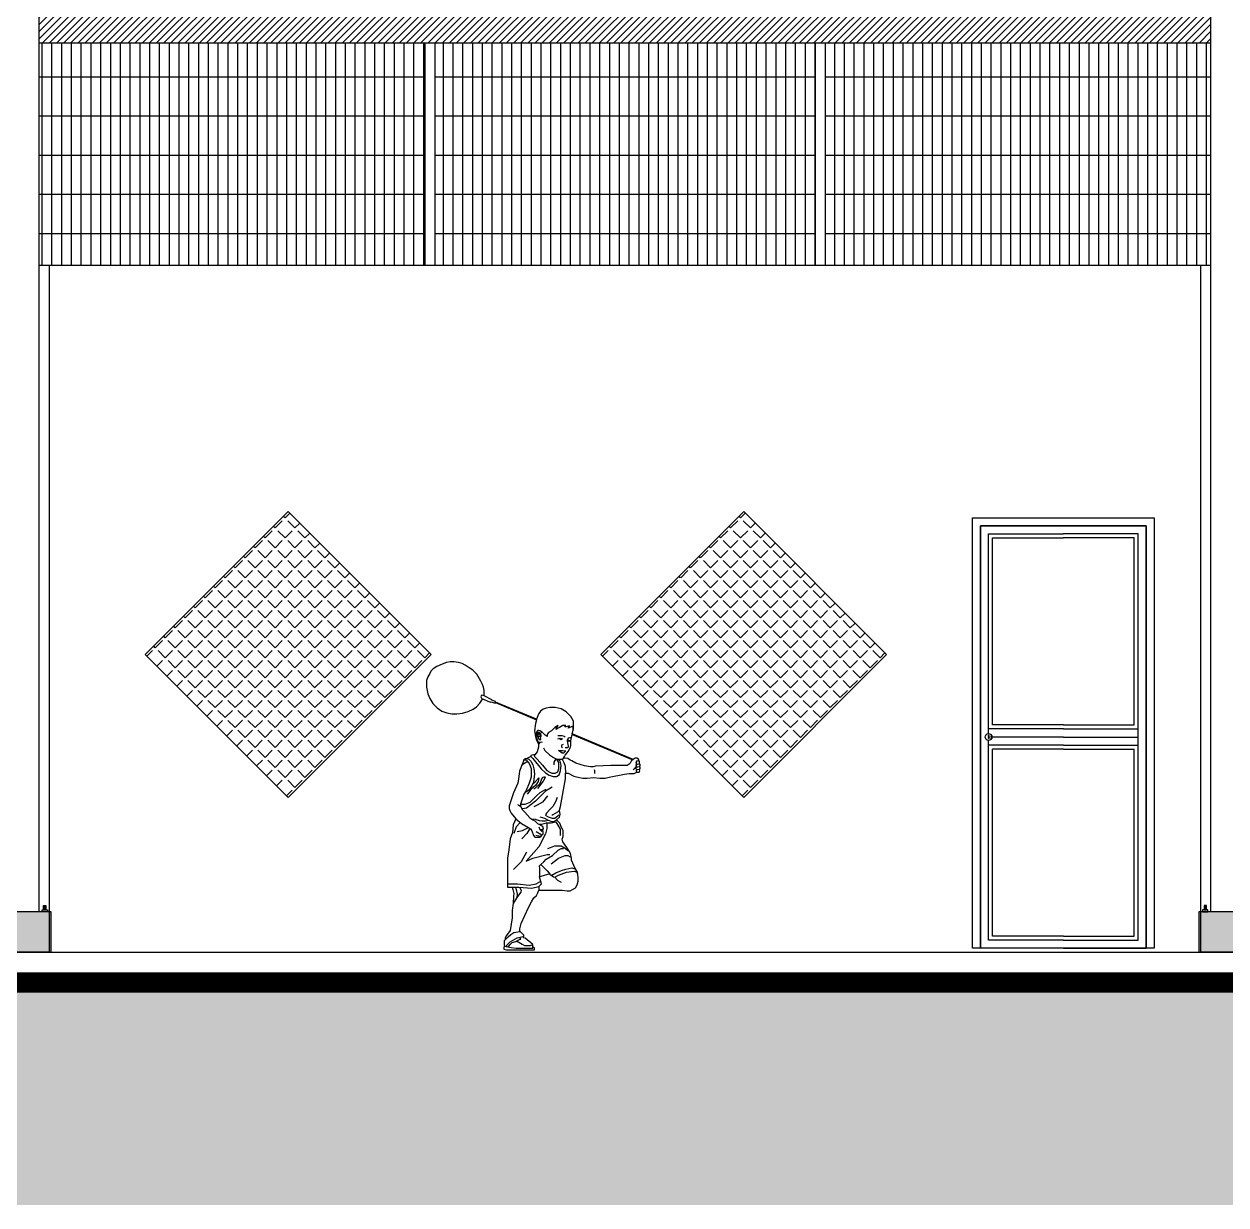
# Model space of a CAD drawing. Header units: metres. Extents: x 2458 to 3695, y 243 to 513.
# Drawn here: x 3203.86 to 3209.81, y 277.17 to 283.01 of the extents above; entities that cross this region are included whole.
import ezdxf

# ---------------------------------------------------------------- set-up
doc = ezdxf.new("R2010")
doc.units = ezdxf.units.M
doc.header["$LTSCALE"] = 5
doc.header["$MEASUREMENT"] = 0
for name, color, linetype in [('HACHURA', 251, 'Continuous'), ('PENA 0.15', 7, 'Continuous'), ('PENA 01', 1, 'Continuous'), ('PENA 02', 2, 'Continuous'), ('PENA 03', 3, 'Continuous'), ('PENA 06', 6, 'Continuous')]:
    doc.layers.add(name, color=color, linetype=linetype)
doc.layers.add('PENA 04', color=4, linetype='Continuous', lineweight=25)
doc.layers.add('PENA 05', color=5, linetype='Continuous', lineweight=25)

# ---------------------------------------------------------------- blocks, each defined once
blk = doc.blocks.new('A$C6EEB1606')
at = {"ltscale": 1.5, "true_color": 0xffffff}
h = blk.add_hatch(color=7, dxfattribs=at)
h.dxf.hatch_style = 1
h.paths.add_polyline_path([(0.01, 0.2), (-0.26, 0.2), (-0.26, 0), (0.01, 0)])
at = {"layer": 'HACHURA', "ltscale": 1.5}
h = blk.add_hatch(dxfattribs=at)
h.set_pattern_fill('_USER', color=256, scale=0.005, pattern_type=0)
h.set_pattern_definition([(0, (-0.233736, 0.2099304), (0, 0.005), [])])
h.paths.add_polyline_path([(-0.2337, 0.2099), (-0.222, 0.2099), (-0.222, 0.2313), (-0.2337, 0.2313)])
h = blk.add_hatch(dxfattribs=at)
h.set_pattern_fill('_USER', color=256, scale=0.005, pattern_type=0)
h.set_pattern_definition([(0, (-0.250803, 0.2099304), (0, 0.005), [])])
h.paths.add_polyline_path([(-0.0164, 0.2313), (-0.0281, 0.2313), (-0.0281, 0.2099), (-0.0164, 0.2099)])
for points in [[(-0.2409, 0.2), (-0.2149, 0.2), (-0.2149, 0.2099), (-0.2409, 0.2099)], [(-0.2337, 0.2099), (-0.222, 0.2099), (-0.222, 0.2313), (-0.2337, 0.2313)], [(-0.0092, 0.2), (-0.0352, 0.2), (-0.0352, 0.2099), (-0.0092, 0.2099)], [(-0.0164, 0.2099), (-0.0281, 0.2099), (-0.0281, 0.2313), (-0.0164, 0.2313)]]:
    blk.add_lwpolyline(points, close=True, dxfattribs=at)
at = {"layer": 'PENA 05', "ltscale": 1.5}
for p, q in [((-0.2, 5.4226), (-0.2, 6.0355)), ((-0.2, 6.0355), (-0.05, 6.0355)), ((-0.05, 5.4226), (-0.05, 6.0355)), ((-0.2, 5.4226), (-0.1404, 5.4226)), ((-0.1096, 5.4226), (-0.05, 5.4226)), ((-0.2, 0.2), (-0.2, 5.1777)), ((-0.05, 0.2), (-0.05, 5.1777))]:
    blk.add_line(p, q, dxfattribs=at)
blk.add_lwpolyline([(-0.1175, 6.0226), (-0.1325, 6.0226), (-0.1325, 5.9257), (-0.1175, 5.9257)], close=True, dxfattribs=at)
for points in [[(-0.1175, 5.9848), (-0.1096, 5.9848), (-0.1096, 5.3857), (-0.1404, 5.3857), (-0.1404, 5.9848), (-0.1325, 5.9848)], [(0.01, 0), (0.01, 0.2), (-0.26, 0.2), (-0.26, 0)]]:
    blk.add_lwpolyline(points, dxfattribs=at)
blk = doc.blocks.new('criança18')
at = {"linetype": 'Continuous'}
for p, q in [((187.61, -438.69), (187.21, -439.49)), ((187.21, -439.49), (187.51, -440.19)), ((187.51, -440.19), (188.13, -440.6)), ((188.91, -439.1), (187.61, -438.69)), ((214.73, -450.52), (214.73, -450.85)), ((214.93, -456.7), (214.53, -458.1)), ((214.53, -458.1), (214.53, -459)), ((215.43, -456.2), (214.93, -456.7)), ((215.53, -457.1), (215.13, -457.79)), ((215.13, -457.79), (215.13, -458.8)), ((216.03, -456.2), (215.43, -456.2)), ((216.03, -457.45), (215.44, -458.47)), ((216.33, -457.1), (215.53, -457.1)), ((215.93, -457.1), (216.13, -457.8)), ((216.63, -456.4), (216.03, -456.2)), ((216.13, -457.8), (216.53, -458.2)), ((217.03, -457.8), (216.33, -457.1)), ((217.53, -457.3), (216.63, -456.4)), ((217.27, -456.66), (216.63, -456.4)), ((217.03, -458.3), (217.03, -457.8)), ((218.33, -457.72), (217.27, -456.66)), ((219.13, -458.52), (218.33, -457.72)), ((220.73, -457.17), (220.14, -458.2)), ((222.23, -456.3), (220.73, -457.17)), ((223.84, -454.7), (222.23, -456.3)), ((225.57, -453.7), (223.84, -454.7)), ((224.43, -455.66), (225.57, -453.7)), ((226.23, -454.62), (224.43, -455.66)), ((227.83, -453.7), (226.23, -454.62)), ((229.3, -453.7), (227.83, -453.7)), ((228.83, -454.5), (229.3, -453.7)), ((231.13, -453.9), (228.83, -454.5)), ((230.43, -455.1), (231.13, -453.9)), ((231.83, -454.6), (230.43, -455.1)), ((232.22, -454), (231.83, -454.6)), ((232.92, -454.7), (232.22, -454)), ((232.43, -457.89), (232.43, -458.21)), ((232.92, -455.95), (232.92, -454.7)), ((214.53, -459), (215.13, -460.8)), ((215.13, -458.8), (216.17, -460.6)), ((215.13, -460.8), (215.4, -461.6)), ((215.44, -458.47), (215.39, -459.25)), ((215.4, -461.6), (215.93, -461.9)), ((215.93, -459.26), (215.65, -459.7)), ((216.16, -462.74), (215.83, -462.9)), ((216.73, -458.8), (215.93, -459.26)), ((215.93, -461.9), (216.83, -461.9)), ((216.38, -461.9), (216.16, -462.74)), ((216.17, -460.6), (216.93, -460.6)), ((216.53, -458.2), (217.03, -458.3)), ((217.03, -459.3), (216.73, -458.8)), ((216.83, -459.9), (217.03, -459.3)), ((217.03, -460.3), (216.83, -459.9)), ((216.83, -461.9), (217.43, -461.8)), ((216.93, -460.6), (217.03, -460.3)), ((217.03, -458.3), (216.96, -459.17)), ((217.43, -461.8), (217.43, -462.2)), ((220.14, -459.1), (219.13, -458.52)), ((220.14, -458.2), (220.14, -459.1)), ((225.33, -460.35), (226.53, -460.05)), ((225.43, -458.6), (226.63, -458.6)), ((227.03, -460.85), (225.92, -460.2)), ((226.53, -460.05), (227.73, -460.35)), ((226.63, -458.6), (227.33, -458.6)), ((227.43, -460.27), (227.03, -460.85)), ((227.93, -463.1), (227.23, -463.5)), ((227.23, -463.5), (227.23, -464.2)), ((227.33, -458.6), (228.53, -459)), ((228.53, -459), (228.93, -459.4)), ((230.63, -459.8), (230, -460.9)), ((230, -460.9), (230, -461.4)), ((230, -461.4), (230.73, -460.98)), ((230, -461.4), (230.53, -464)), ((230.53, -464), (230.33, -464.7)), ((230.93, -461.6), (230.37, -461.19)), ((230.63, -459.8), (231.33, -459.6)), ((230.73, -460.98), (231.81, -461.11)), ((231.54, -461.07), (230.93, -461.6)), ((231.33, -459.6), (232.14, -459.6)), ((211.94, -469), (212.94, -470)), ((212.94, -470), (217.13, -475.1)), ((214.03, -468.3), (213.67, -468.8)), ((213.67, -468.8), (215.17, -470.3)), ((218.23, -464.8), (218.98, -466.1)), ((218.98, -466.1), (221.18, -468.3)), ((221.18, -468.3), (223.23, -469.48)), ((223.23, -469.48), (224.82, -470.4)), ((225.73, -466), (227.73, -466)), ((227.53, -467.4), (225.73, -466)), ((227.23, -464.2), (227.73, -464.6)), ((227.43, -470.4), (228.13, -469.8)), ((228.23, -467.4), (227.53, -467.4)), ((227.73, -466), (228.73, -466.3)), ((229.33, -466.3), (228.23, -467.4)), ((228.73, -466.3), (229.33, -466.3)), ((229.93, -464.8), (229.03, -464.8)), ((230.33, -464.7), (229.93, -464.8)), ((207.37, -473.7), (208.57, -472.5)), ((208.51, -470.7), (209.73, -470.7)), ((208.57, -472.5), (209.43, -472)), ((209.43, -472), (209.93, -471.7)), ((209.73, -470.7), (210.73, -471.7)), ((209.93, -471.7), (210.73, -471.7)), ((210.03, -470.1), (211.03, -470.4)), ((210.73, -471.7), (211.37, -472.8)), ((211.03, -470.4), (212.03, -471.4)), ((211.37, -472.8), (212.13, -475)), ((212.03, -471.4), (213.07, -473.2)), ((212.13, -475), (212.13, -479.2)), ((213.07, -473.2), (213.53, -475.1)), ((213.53, -475.1), (213.83, -477.7)), ((215.17, -470.3), (217.73, -473.3)), ((217.13, -475.1), (219.23, -477.2)), ((217.73, -473.3), (219.96, -475.9)), ((219.96, -475.9), (221.43, -476.75)), ((224.42, -470.17), (223.43, -471.9)), ((223.43, -471.9), (223.43, -473.2)), ((224.82, -470.4), (227.43, -470.4)), ((225.43, -471.13), (224.82, -470.4)), ((225.33, -476.55), (225.93, -475)), ((225.93, -472), (225.43, -471.13)), ((226.53, -471.4), (225.53, -470.4)), ((225.93, -475), (225.93, -472)), ((227.03, -473.3), (226.53, -471.4)), ((226.73, -476.2), (227.03, -473.3)), ((227.43, -470.4), (228.36, -472)), ((228.36, -472), (228.93, -473.9)), ((228.93, -473.9), (229.13, -477.22)), ((243.43, -475.4), (243.53, -475.9)), ((243.53, -475.9), (243.53, -477.4)), ((262.43, -470.7), (262.73, -470.5)), ((263.08, -475.1), (262.58, -475.6)), ((263.93, -474.1), (263.08, -475.1)), ((264.13, -473.5), (263.93, -474.1)), ((264.28, -471.65), (264.13, -472.25)), ((264.13, -472.25), (264.13, -473.5)), ((264.13, -473.1), (264.35, -472.88)), ((264.28, -474), (264.13, -473.5)), ((264.13, -474.5), (264.37, -474.09)), ((264.13, -475.15), (264.13, -474.5)), ((264.34, -475.5), (264.13, -475.15)), ((264.23, -472.55), (264.21, -471.95)), ((264.38, -472.97), (264.23, -472.55)), ((264.28, -471.65), (264.54, -471.2)), ((264.58, -474.3), (264.28, -474)), ((264.63, -475.67), (264.34, -475.5)), ((264.37, -475.75), (264.56, -475.63)), ((264.37, -476.2), (264.37, -475.75)), ((264.88, -472.97), (264.38, -472.97)), ((264.54, -471.2), (264.89, -471)), ((264.98, -474.3), (264.58, -474.3)), ((265.83, -475.5), (264.63, -475.67)), ((265.48, -472.8), (264.88, -472.97)), ((264.89, -471), (265.23, -471.2)), ((265.83, -474.1), (264.98, -474.3)), ((265.23, -471.2), (265.66, -471.2)), ((265.84, -472.7), (265.48, -472.8)), ((212.13, -479.2), (211.23, -482.2)), ((213.33, -481.7), (212.53, -483.6)), ((212.93, -482.65), (214.08, -481.5)), ((213.83, -477.7), (213.33, -481.7)), ((214.08, -481.5), (216.03, -479.55)), ((215.63, -481.4), (214.54, -483.3)), ((218.05, -481.2), (215.23, -484.8)), ((216.03, -479.55), (215.63, -481.4)), ((216.4, -482.6), (217.83, -479.5)), ((217.83, -479.5), (218.93, -478.86)), ((219.03, -479.5), (218.05, -481.2)), ((218.93, -478.86), (219.03, -479.5)), ((219.23, -477.2), (221.13, -478.3)), ((221.13, -478.3), (223.03, -478.9)), ((221.43, -476.75), (222.38, -477.3)), ((222.38, -477.3), (224.03, -477.3)), ((223.03, -478.9), (224.73, -478.9)), ((224.03, -477.3), (225.33, -476.55)), ((224.73, -478.9), (226.03, -478.15)), ((226.03, -478.15), (226.73, -476.2)), ((264.37, -476.54), (264.37, -476.2)), ((264.63, -476.8), (264.37, -476.54)), ((208.54, -487.7), (207.33, -491.2)), ((209.63, -485.8), (208.54, -487.7)), ((210.83, -485.9), (209.13, -486.88)), ((211.23, -482.2), (209.63, -485.8)), ((211.93, -485.3), (210.13, -487.6)), ((212.53, -483.6), (210.83, -485.9)), ((214.54, -483.3), (211.93, -485.3)), ((213.43, -485.1), (214.53, -484.46)), ((214.53, -484.46), (216.4, -482.6)), ((214.83, -488.5), (216.68, -486.9)), ((216.68, -486.9), (218.94, -485.6)), ((219.23, -486.23), (217.22, -488.25)), ((218.94, -485.6), (219.58, -485.23)), ((222.58, -484.3), (219.23, -486.23)), ((205.38, -492.8), (206.03, -493.17)), ((206.03, -493.17), (206.83, -493.7)), ((207.33, -491.2), (206.83, -492.7)), ((206.83, -492.7), (206.83, -493.7)), ((206.83, -492.7), (209.13, -492.7)), ((206.83, -493.7), (207.82, -495.4)), ((209.13, -492.7), (211.73, -491.6)), ((212.23, -492.8), (209.78, -494.55)), ((211.73, -491.6), (214.83, -488.5)), ((214.27, -491.2), (212.23, -492.8)), ((215.19, -493.2), (213.43, -493.95)), ((215.57, -489.9), (214.27, -491.2)), ((217.78, -491.7), (215.19, -493.2)), ((217.22, -488.25), (215.57, -489.9)), ((220.33, -488.5), (217.78, -491.7)), ((222.88, -493.75), (221.38, -495.25)), ((224.18, -491.5), (222.88, -493.75)), ((225.08, -489.4), (224.18, -491.5)), ((207.82, -495.4), (209.03, -496.62)), ((209.78, -494.55), (207.83, -494.95)), ((209.03, -496.62), (211.43, -499.4)), ((211.43, -499.4), (213.03, -500.32)), ((216.48, -498.95), (218.73, -499.5)), ((218.73, -499.5), (220.53, -500.5)), ((219.73, -497.1), (219.27, -497.9)), ((219.27, -497.9), (219.43, -498.25)), ((219.43, -498.25), (220.63, -498.94)), ((221.38, -495.25), (219.73, -497.1)), ((220.63, -498.94), (222.63, -499.6)), ((222.93, -497.91), (222.38, -498.22)), ((222.63, -499.6), (223.88, -499.6)), ((225.28, -496.55), (222.93, -497.91)), ((223.88, -499.6), (225.43, -498.45)), ((226.23, -495.6), (225.28, -496.55)), ((225.43, -498.45), (225.93, -497.95)), ((204.72, -503.9), (203.63, -507.1)), ((204.63, -499.9), (207.33, -502.2)), ((206.66, -501.62), (204.72, -503.9)), ((205.23, -506.2), (207.83, -505.6)), ((207.33, -502.2), (210.53, -504.05)), ((207.83, -505.6), (210.86, -504.23)), ((211.51, -504.61), (210.01, -507.2)), ((210.53, -504.05), (211.83, -504.8)), ((211.83, -504.8), (212.47, -505.9)), ((212.23, -499.86), (214.18, -500.05)), ((213.03, -500.32), (214.03, -500.9)), ((214.03, -500.9), (215.33, -502.2)), ((214.18, -500.05), (216.13, -500.65)), ((215.33, -502.2), (217.73, -503.59)), ((215.93, -502.55), (217.43, -502.55)), ((215.93, -503.85), (216.46, -505.2)), ((216.13, -500.65), (217.53, -500.95)), ((216.46, -505.2), (217.46, -506.2)), ((217.08, -505.27), (216.53, -505.27)), ((217.56, -505.27), (217.08, -505.27)), ((217.43, -502.55), (219.73, -501.9)), ((217.53, -500.95), (219.18, -500.95)), ((218.13, -506.2), (217.56, -505.27)), ((217.73, -503.59), (218.08, -504.65)), ((218.08, -504.65), (217.76, -505.6)), ((219.18, -500.95), (220.53, -500.5)), ((219.86, -504.6), (219.23, -507.3)), ((219.73, -501.9), (222.03, -501.9)), ((219.86, -501.9), (219.86, -504.6)), ((220.53, -500.5), (222.33, -501.15)), ((222.03, -501.9), (224.43, -501.3)), ((222.33, -501.15), (223.43, -501.15)), ((223.43, -501.15), (224.53, -500.51)), ((224.43, -501.3), (225.42, -503)), ((224.53, -500.51), (225.08, -500.05)), ((225.42, -503), (226.57, -505)), ((226.57, -505), (226.57, -507.1)), ((210.01, -507.2), (207.51, -509.7)), ((212.47, -505.9), (213.33, -508.2)), ((213.33, -508.2), (214.03, -508.9)), ((214.03, -508.9), (216.43, -508.9)), ((214.43, -508), (216.63, -508.4)), ((214.63, -506.2), (217.46, -507.83)), ((219.23, -507.3), (216.03, -513.8)), ((216.43, -508.9), (217.03, -508.8)), ((216.63, -508.4), (217.43, -507.94)), ((217.03, -508.8), (217.33, -508.3)), ((217.33, -508.3), (217.46, -507.83)), ((217.46, -507.83), (218.13, -507.44)), ((218.13, -506.7), (218.13, -506.2)), ((218.13, -507.44), (218.13, -506.7)), ((226.57, -507.1), (226.57, -508.2)), ((209.93, -516.3), (207.16, -521.1)), ((216.03, -513.8), (209.63, -520.9)), ((213.03, -519.3), (220.03, -517.5)), ((220.03, -517.5), (221.33, -517.5)), ((220.43, -514.5), (223.83, -513.2)), ((222.75, -518.1), (225.45, -515.4)), ((223.83, -513.2), (227.03, -513.2)), ((225.45, -515.4), (227.01, -514.5)), ((227.01, -514.5), (228.13, -514.5)), ((227.03, -513.2), (229.03, -514.35)), ((229.03, -514.35), (230.28, -515.6)), ((207.16, -521.1), (203.36, -524.9)), ((209.63, -520.9), (213.03, -519.3)), ((217.03, -522.5), (218.43, -521.1)), ((218.43, -521.1), (219.63, -519.9)), ((219.63, -519.9), (222.75, -518.1)), ((222.03, -522.1), (225.63, -519.3)), ((225.63, -519.3), (229.03, -518)), ((229.03, -518), (230.33, -518)), ((230.33, -518), (231.53, -518.69)), ((217.23, -532), (216.23, -528.6)), ((221.43, -527.2), (223.15, -528.6)), ((222.34, -527.79), (224.36, -526.62)), ((223.15, -528.6), (223.83, -528.8)), ((223.83, -528.8), (225.74, -527.7)), ((223.83, -528.8), (225.23, -530.2)), ((224.36, -526.62), (227.23, -525.4)), ((225.74, -527.7), (229.73, -526.2)), ((227.23, -525.4), (229.33, -524.8)), ((229.33, -524.8), (232.33, -524.2)), ((229.73, -526.2), (233.43, -525.7)), ((232.33, -524.2), (234.31, -524.87)), ((233.43, -525.7), (234.98, -526.24)), ((234.98, -526.24), (235.15, -526.94)), ((200.53, -532.02), (203.03, -532.02)), ((202.76, -533.7), (206.13, -533.7)), ((203.03, -532.02), (205.43, -532.02)), ((204.45, -533.7), (204.73, -534.9)), ((204.73, -534.9), (205.28, -537.2)), ((205.43, -532.02), (211.13, -532.7)), ((206.13, -533.7), (212.53, -534.2)), ((206.43, -533.72), (207.29, -535.2)), ((207.29, -535.2), (207.03, -536.1)), ((211.13, -532.7), (214.63, -532.1)), ((212.53, -534.2), (215.93, -533.3)), ((214.63, -532.1), (216.88, -530.8)), ((215.93, -533.3), (217.23, -532)), ((215.93, -533.3), (216.03, -535.2)), ((225.23, -530.2), (227.03, -531.24)), ((204.23, -540.2), (203.28, -541.86)), ((205.33, -538.3), (204.23, -540.2)), ((205.28, -537.2), (205.06, -538.78)), ((207.03, -536.1), (205.33, -538.3)), ((199.33, -559.8), (200.83, -558.3)), ((200.83, -558.3), (202.03, -557.1)), ((205.03, -558.9), (201.57, -560.9)), ((202.03, -557.1), (203.59, -556.2)), ((203.59, -556.2), (206.53, -555.7)), ((208.23, -558.3), (205.03, -558.9)), ((207.13, -559.4), (206.63, -558.6)), ((199.97, -563.1), (199.13, -563.1)), ((199.76, -563.1), (202.23, -563.5)), ((201.57, -560.9), (199.97, -562.5)), ((199.97, -562.5), (199.97, -563.1)), ((201, -563.3), (201.63, -562.2)), ((201.63, -562.2), (202.83, -561)), ((202.23, -563.5), (204.73, -563.9)), ((202.83, -561), (204.53, -560.5)), ((204.53, -560.5), (205.43, -560.1)), ((204.73, -563.9), (209.43, -563.9)), ((204.98, -560.3), (206.83, -561.37)), ((205.43, -560.1), (206.33, -559.6)), ((206.33, -559.6), (207.13, -559.4)), ((206.83, -561.37), (207.76, -561.9)), ((207.76, -561.9), (208.93, -562.58)), ((208.93, -562.58), (210.43, -562.58)), ((209.43, -563.9), (212.93, -563.9)), ((210.43, -562.58), (211.83, -562.58)), ((211.83, -562.58), (212.93, -562)), ((212.93, -563.9), (212.93, -563.3))]:
    blk.add_line(p, q, dxfattribs=at)
at = {"linetype": 'Continuous', "flags": 128}
for points in [[(216.03, -447.7), (215.43, -449), (214.73, -450.52), (194.53, -442.11), (194.58, -441.85), (192.7, -441.17), (192.76, -441), (188.91, -439.1), (188.91, -436.35), (188.53, -434.7), (188.13, -433.4), (187.33, -431.7), (185.23, -428.3), (183.23, -426.3), (181.53, -425.1), (179.53, -423.9), (177.93, -423.1), (176.03, -422.6), (174.03, -422.24), (172.05, -422.2), (170.28, -422.6), (168.03, -423.3), (165.53, -424.5), (163.73, -425.7), (162.51, -426.9), (161.96, -427.9), (161.03, -429.6), (160.43, -431.5), (160.43, -433.1), (160.43, -434.7), (161.03, -438), (161.93, -440.35), (163.43, -442.8), (165.59, -444.9), (168.01, -446.6), (170.43, -447.4), (172.94, -448), (175.44, -447.9), (178.23, -447.6), (181.03, -446.85), (183.48, -445.6), (185.03, -444.46), (186.78, -442.7), (188.13, -440.6), (188.53, -440.6), (190.68, -441.6), (191.63, -442), (192.08, -442.23), (192.33, -442), (194.28, -442.62), (194.43, -442.4), (214.73, -450.85), (214.23, -452.7), (213.83, -456.4), (214.23, -459.1), (214.74, -461), (215.83, -462.9), (215.83, -464.5), (215.13, -466.8), (214.03, -468.3), (213.33, -468.3), (212.04, -468.6), (211.94, -469), (210.03, -470.1), (209.33, -470.22), (208.51, -470.7), (207.98, -472.1), (207.37, -473.7), (206.99, -474.7), (206.38, -476.3), (206.19, -477.6), (205.83, -480.1), (205.53, -482.2), (203.45, -487.1), (201.23, -493.4), (201.23, -494.7), (201.58, -495.8), (202.33, -497.1), (204.63, -499.9), (203.23, -502.9), (202.93, -506.6), (201.73, -509.7), (201.03, -515.3), (200.53, -519.3), (200.53, -527), (200.53, -533.7), (202.76, -533.7), (203.03, -534.8), (203.55, -536.9), (203.43, -538.2), (203.32, -541.6), (202.75, -545.3), (202.75, -548.9), (201.83, -555.1), (199.97, -557.6), (199.33, -558.7), (199.33, -559.8), (198.73, -560.2), (198.73, -562.4), (199.13, -563.1), (198.63, -563.4), (198.63, -564.4), (199.93, -564.7), (213.83, -564.7), (213.83, -563.82), (212.93, -563.3), (212.93, -562), (209.13, -558.9), (208.53, -558.8), (208.13, -558.4), (208.53, -558), (208.53, -557.4), (206.93, -555.8), (206.53, -555.7), (206.53, -554.3), (207.23, -551.7), (210.79, -543.8), (212.41, -541), (213.53, -539.05), (214.78, -537.8), (215.53, -536.5), (216.03, -535.2), (218.83, -535.2), (224.63, -535.2), (227.53, -535.2), (230.03, -535.5), (231.47, -535.5), (232.68, -534.8), (234.07, -534), (234.93, -532.5), (235.43, -530.8), (235.43, -528.8), (235.13, -526.8), (235.13, -526.3), (234.03, -524.4), (232.13, -520.4), (232.13, -519.4), (231.62, -517.1), (230.93, -515.9), (229.83, -514), (227.83, -511.3), (227.53, -510), (227.94, -508.6), (227.94, -507), (227.94, -505.6), (227.13, -504.2), (226.33, -502), (224.73, -500.4), (226.13, -499), (226.53, -497.7), (226.23, -495.6), (226.63, -493.8), (229.13, -480.1), (229.13, -477.22), (230.53, -477.22), (233.23, -478.78), (234.63, -479.1), (237.73, -479.8), (239.83, -479.8), (243.03, -479.4), (246.13, -479.7), (246.73, -479.7), (248.83, -479.7), (250.73, -479.3), (258.43, -477.8), (260.73, -477.4), (262.23, -477.4), (263.13, -477.4), (263.83, -477.2), (264.53, -476.8), (265.63, -476.8), (265.93, -476.2), (265.83, -475.5), (266.13, -475), (266.13, -474.5), (265.83, -474.1), (266.13, -473.7), (266.13, -473), (265.84, -472.7), (265.84, -472.2), (265.84, -471.5), (265.43, -470.8), (265.23, -470.3), (264.53, -469.92), (263.73, -469.92), (262.73, -470.5), (232.43, -457.89), (233.08, -455.3), (233.08, -453.5), (233.08, -451.5), (231.75, -449.2), (229.43, -446.89), (227.03, -445.5), (224.03, -444.8), (221.33, -444.8), (219.53, -445.2), (218.03, -445.7), (216.83, -446.6), (216.03, -447.7)], [(261.83, -471.05), (261.43, -471.74), (261.16, -472.4), (260.66, -472.9), (259.62, -473.5), (257.73, -473.5), (251.53, -473.5), (244.03, -473.9), (242.83, -474.2), (241.53, -474.2), (238.53, -473.6), (234.23, -472.4), (232.23, -471.24), (231.46, -470.8), (230.25, -470.1), (228.93, -469.8), (228.13, -469.8), (228.6, -469), (228.94, -468.4), (230.04, -467.3), (230.5, -466.5), (231.66, -464.5), (231.77, -463.6), (231.77, -462.1), (231.77, -461.3), (231.94, -460.53), (232.43, -458.21), (262.43, -470.7), (261.83, -471.05)], [(218.93, -524.4), (220.06, -525.64), (221.01, -526.69), (221.43, -527.2), (220.33, -527.5), (218.13, -528.1), (216.23, -528.6), (216.43, -527.9), (216.43, -524.5), (216.33, -523.1), (217.03, -522.5), (218.93, -524.4)]]:
    blk.add_lwpolyline(points, close=True, dxfattribs=at)

msp = doc.modelspace()

# ---------------------------------------------------------------- hatches: boundary and pattern name
at = {"layer": 'HACHURA', "true_color": 0x86cacb}
h = msp.add_hatch(dxfattribs=at)
h.set_pattern_fill('LINE', color=133, scale=0.2, angle=45)
h.set_pattern_definition([(45, (3197.766714, 279.877336), (-0.01767767, 0.01767767), [])])
h.paths.add_polyline_path([(3197.787, 280.0968), (3197.747, 280.0968), (3197.747, 279.7868), (3197.787, 279.7868)], flags=17)
h.paths.add_polyline_path([(3197.787, 279.7368), (3197.747, 279.7368), (3197.747, 279.2468), (3197.787, 279.2468)], flags=17)
h.paths.add_polyline_path([(3227.187, 284.372), (3225.8554, 284.2994), (3227.187, 284.2994)], flags=17)
h.paths.add_polyline_path([(3221.3195, 284.4394), (3221.3045, 284.4394), (3221.3045, 284.3425), (3221.3195, 284.3425)], flags=17)
h.paths.add_polyline_path([(3221.387, 284.372), (3221.387, 284.2994), (3222.7507, 284.2994)], flags=17)
h.paths.add_polyline_path([(3221.237, 284.3757), (3220.0277, 284.2994), (3221.237, 284.2994)], flags=17)
h.paths.add_polyline_path([(3215.687, 284.372), (3214.3554, 284.2994), (3215.687, 284.2994)], flags=17)
h.paths.add_polyline_path([(3215.837, 284.372), (3215.837, 284.2994), (3217.1687, 284.2994)], flags=17)
h.paths.add_polyline_path([(3209.737, 284.372), (3208.3733, 284.2994), (3209.737, 284.2994)], flags=17)
h.paths.add_polyline_path([(3209.887, 284.372), (3209.887, 284.2994), (3211.2507, 284.2994)], flags=17)
h.paths.add_polyline_path([(3197.987, 284.372), (3197.987, 284.2994), (3199.3507, 284.2994)], flags=17)
h.paths.add_polyline_path([(3203.787, 284.372), (3202.4554, 284.2994), (3203.787, 284.2994)], flags=17)
h.paths.add_polyline_path([(3203.937, 284.372), (3203.937, 284.2994), (3205.2686, 284.2994)], flags=17)
h.paths.add_polyline_path([(3197.697, 280.0968), (3196.677, 280.0968), (3196.677, 279.7868), (3197.697, 279.7868)], flags=17)
h.paths.add_polyline_path([(3197.697, 279.7368), (3196.677, 279.7368), (3196.677, 279.2468), (3197.697, 279.2468)], flags=17)
edge = h.paths.add_edge_path()
edge.add_line((3233.0864, 286.4259), (3194.5965, 286.4259))
edge.add_line((3194.5965, 286.4259), (3194.5965, 278.4168))
edge.add_line((3194.5965, 278.4168), (3196.587, 278.4168))
edge.add_line((3196.587, 278.4168), (3196.587, 278.8868))
edge.add_line((3196.587, 278.8868), (3196.587, 279.2468))
edge.add_line((3196.587, 279.2468), (3196.627, 279.2468))
edge.add_line((3196.627, 279.2468), (3196.627, 279.7368))
edge.add_line((3196.627, 279.7368), (3196.627, 279.7868))
edge.add_line((3196.627, 279.7868), (3196.627, 280.1468))
edge.add_line((3196.627, 280.1468), (3196.677, 280.1468))
edge.add_line((3196.677, 280.1468), (3197.787, 280.1468))
edge.add_line((3197.787, 280.1468), (3197.787, 281.8168))
edge.add_line((3197.787, 281.8168), (3197.837, 281.8168))
edge.add_line((3197.837, 281.8168), (3197.837, 283.5945))
edge.add_line((3197.837, 283.5945), (3197.287, 283.5945))
edge.add_line((3197.287, 283.5945), (3197.287, 283.7586))
edge.add_line((3197.287, 283.7586), (3197.287, 284.2994))
edge.add_line((3197.287, 284.2994), (3197.307, 284.2994))
edge.add_line((3197.307, 284.2994), (3197.837, 284.2994))
edge.add_line((3197.837, 284.2994), (3197.837, 284.4523))
edge.add_line((3197.837, 284.4523), (3197.987, 284.4523))
edge.add_line((3197.987, 284.4523), (3197.987, 284.4221))
edge.add_line((3197.987, 284.4221), (3200.2914, 284.2994))
edge.add_line((3200.2914, 284.2994), (3201.5367, 284.2994))
edge.add_line((3201.5367, 284.2994), (3203.787, 284.4221))
edge.add_line((3203.787, 284.4221), (3203.787, 284.4523))
edge.add_line((3203.787, 284.4523), (3203.937, 284.4523))
edge.add_line((3203.937, 284.4523), (3203.937, 284.4221))
edge.add_line((3203.937, 284.4221), (3206.1873, 284.2994))
edge.add_line((3206.1873, 284.2994), (3207.4325, 284.2994))
edge.add_line((3207.4325, 284.2994), (3209.737, 284.4221))
edge.add_line((3209.737, 284.4221), (3209.737, 284.4523))
edge.add_line((3209.737, 284.4523), (3209.887, 284.4523))
edge.add_line((3209.887, 284.4523), (3209.887, 284.4221))
edge.add_line((3209.887, 284.4221), (3212.1914, 284.2994))
edge.add_line((3212.1914, 284.2994), (3213.4367, 284.2994))
edge.add_line((3213.4367, 284.2994), (3215.687, 284.4221))
edge.add_line((3215.687, 284.4221), (3215.687, 284.4523))
edge.add_line((3215.687, 284.4523), (3215.837, 284.4523))
edge.add_line((3215.837, 284.4523), (3215.837, 284.4221))
edge.add_line((3215.837, 284.4221), (3218.0874, 284.2994))
edge.add_line((3218.0874, 284.2994), (3219.2338, 284.2994))
edge.add_line((3219.2338, 284.2994), (3221.237, 284.4258))
edge.add_line((3221.237, 284.4258), (3221.237, 284.4523))
edge.add_line((3221.237, 284.4523), (3221.387, 284.4523))
edge.add_line((3221.387, 284.4523), (3221.387, 284.4221))
edge.add_line((3221.387, 284.4221), (3223.6914, 284.2994))
edge.add_line((3223.6914, 284.2994), (3224.9367, 284.2994))
edge.add_line((3224.9367, 284.2994), (3227.187, 284.4221))
edge.add_line((3227.187, 284.4221), (3227.187, 284.4523))
edge.add_line((3227.187, 284.4523), (3227.337, 284.4523))
edge.add_line((3227.337, 284.4523), (3227.337, 284.2994))
edge.add_line((3227.337, 284.2994), (3227.897, 284.2994))
edge.add_line((3227.897, 284.2994), (3227.897, 283.7586))
edge.add_line((3227.897, 283.7586), (3227.897, 283.5945))
edge.add_line((3227.897, 283.5945), (3227.337, 283.5945))
edge.add_line((3227.337, 283.5945), (3227.337, 281.8168))
edge.add_line((3227.337, 281.8168), (3227.387, 281.8168))
edge.add_line((3227.387, 281.8168), (3227.387, 281.4968))
edge.add_line((3227.387, 281.4968), (3228.3861, 281.4968))
edge.add_line((3228.3861, 281.4968), (3228.3861, 282.5268))
edge.add_line((3228.3861, 282.5268), (3228.548, 282.5268))
edge.add_line((3228.548, 282.5268), (3231.6501, 282.5268))
edge.add_line((3231.6501, 282.5268), (3231.6501, 278.9051))
edge.add_arc((3231.6165, 278.862), 0.0547, 52.10878, 260.16916)
edge.add_arc((3231.6419, 278.7868), 0.0408, 148.45709, 281.48468)
edge.add_line((3231.6501, 278.7468), (3231.8101, 278.7468))
edge.add_line((3231.8101, 278.7468), (3233.0864, 278.7468))
edge.add_line((3233.0864, 278.7468), (3233.0864, 286.4259))
edge = h.paths.add_edge_path(flags=16)
edge.add_arc((3231.7037, 278.9166), 0.0708, 87.5929, 122.39148)
edge.add_arc((3231.7406, 278.8663), 0.1332, 124.20928, 178.57314)
edge.add_arc((3231.7013, 278.8558), 0.0948, 150.17146, 171.657, ccw=False)
edge.add_arc((3231.7421, 278.8499), 0.134, 111.89527, 156.65713, ccw=False)
edge.add_arc((3231.7251, 278.8807), 0.0992, 90.00301, 109.44191, ccw=False)
edge.add_arc((3231.7024, 278.9504), 0.0372, 52.39392, 83.4275)
edge = h.paths.add_edge_path(flags=17)
edge.add_arc((3231.7535, 278.965), 0.1497, 138.56179, 165.78572, ccw=False)
edge.add_arc((3231.7857, 278.9232), 0.2018, 119.4321, 135.70162, ccw=False)
edge.add_arc((3231.4158, 279.1854), 0.2842, 326.0554, 342.2815, ccw=False)
edge.add_arc((3231.9807, 278.8391), 0.3788, 150.31398, 156.90173)
edge.add_arc((3231.9238, 278.8616), 0.3177, 156.60772, 176.1493)
edge.add_arc((3230.1635, 278.958), 1.4453, 357.02216, 362.07613)
edge.add_arc((3231.5228, 279.0007), 0.0855, 6.46902, 48.19512)
edge.add_arc((3231.6455, 279.149), 0.107, 209.43972, 232.16011, ccw=False)
edge.add_arc((3230.5081, 278.6973), 1.1179, 19.92169, 20.91705, ccw=False)
edge.add_arc((3231.5228, 279.0007), 0.0855, 0.70199, 64.92921, ccw=False)
edge = h.paths.add_edge_path(flags=16)
edge.add_arc((3231.6729, 278.7869), 0.0688, 114.9774, 175.20395)
edge.add_arc((3231.684, 278.7572), 0.0872, 83.16026, 155.98009, ccw=False)
edge.add_arc((3231.6655, 278.8132), 0.0421, 46.62663, 120.93535)
h.paths.add_polyline_path([(3203.787, 283.5945), (3197.987, 283.5945), (3197.987, 282.9168), (3203.787, 282.9168)], flags=17)
h.paths.add_polyline_path([(3209.737, 283.5945), (3203.937, 283.5945), (3203.937, 282.9168), (3209.737, 282.9168)], flags=17)
h.paths.add_polyline_path([(3215.687, 283.5945), (3209.887, 283.5945), (3209.887, 282.9168), (3215.687, 282.9168)], flags=17)
h.paths.add_polyline_path([(3221.237, 283.5945), (3215.837, 283.5945), (3215.837, 282.9168), (3221.237, 282.9168)], flags=17)
h.paths.add_polyline_path([(3227.187, 283.5945), (3221.387, 283.5945), (3221.387, 282.9168), (3227.187, 282.9168)], flags=17)
at = {"layer": 'PENA 01'}
h = msp.add_hatch(dxfattribs=at)
h.set_pattern_fill('ANGLE', color=256, scale=0.01, angle=45, style=0)
h.set_pattern_definition([(45, (3204.462364, 279.182566), (-0.0493914, 0.0493914), [0.0508, -0.01905]), (135, (3204.462364, 279.182566), (-0.0493914, -0.0493914), [0.0508, -0.01905])])
h.paths.add_polyline_path([(3205.1695, 280.5968), (3204.4624, 279.8897), (3205.1695, 279.1826), (3205.8766, 279.8897)])
h = msp.add_hatch(dxfattribs=at)
h.set_pattern_fill('ANGLE', color=256, scale=0.01, angle=45, style=0)
h.set_pattern_definition([(45, (3206.717364, 279.182566), (-0.0493914, 0.0493914), [0.0508, -0.01905]), (135, (3206.717364, 279.182566), (-0.0493914, -0.0493914), [0.0508, -0.01905])])
h.paths.add_polyline_path([(3207.4245, 280.5968), (3206.7174, 279.8897), (3207.4245, 279.1826), (3208.1316, 279.8897)])
at = {"layer": 'PENA 01', "ltscale": 1.5}
h = msp.add_hatch(dxfattribs=at)
h.set_pattern_fill('EARTH', color=256, scale=0.75, angle=45, style=0, double=1)
h.set_pattern_definition([(45, (3194.59648, 277.1665), (3e-17, 0.265165), [0.1875, -0.1875]), (45, (3194.54676, 277.21623), (3e-17, 0.265165), [0.1875, -0.1875]), (45, (3194.49704, 277.26594), (3e-17, 0.265165), [0.1875, -0.1875]), (135, (3194.49704, 277.29909), (-0.265165, 6e-17), [0.1875, -0.1875]), (135, (3194.54676, 277.3488), (-0.265165, 6e-17), [0.1875, -0.1875]), (135, (3194.59648, 277.39853), (-0.265165, 6e-17), [0.1875, -0.1875])])
h.paths.add_polyline_path([(3234.7138, 278.2668), (3194.5965, 278.2668), (3194.5965, 277.1665), (3234.7138, 277.1665)])
at = {"layer": 'PENA 02', "ltscale": 1.5}
h = msp.add_hatch(dxfattribs=at)
h.set_pattern_fill('GRATE', color=256, scale=1.55, angle=90)
h.set_pattern_definition([(90, (-678.895185, -195.426827), (-0.0484375, 3e-18), []), (180, (-678.89519, -195.42683), (-2e-17, -0.19375), [])])
h.paths.add_polyline_path([(3205.8453, 282.9168), (3203.937, 282.9168), (3203.937, 281.8168), (3203.987, 281.8168), (3205.8453, 281.8168)])
h.paths.add_polyline_path([(3207.7786, 282.9168), (3205.8953, 282.9168), (3205.8953, 281.8168), (3207.7786, 281.8168)])
h.paths.add_polyline_path([(3209.737, 282.9168), (3207.8286, 282.9168), (3207.8286, 281.8168), (3209.737, 281.8168)])

# ---------------------------------------------------------------- linework, layer by layer
at = {"layer": 'HACHURA'}
for p, q in [((3208.6357, 279.4836), (3208.6346, 279.476)), ((3208.6346, 279.476), (3208.6393, 279.476)), ((3208.6382, 279.4836), (3208.6393, 279.476)), ((3208.6513, 279.4871), (3208.6495, 279.4864))]:
    msp.add_line(p, q, dxfattribs=at)
for centre, radius, start, end in [((3208.637, 279.4863), 0.003, 295.04938, 244.95062), ((3208.637, 279.4818), 0.0153, 317.24337, 20.13969), ((3208.6334, 279.4802), 0.0172, 329.27178, 21.12781)]:
    msp.add_arc(centre, radius, start, end, dxfattribs=at)
at = {"layer": 'PENA 01', "ltscale": 1.5}
for points in [[(3209.007, 278.4368), (3208.597, 278.4368), (3208.597, 280.5268), (3209.007, 280.5268)], [(3209.007, 280.5268), (3208.597, 280.5268), (3208.597, 278.4368)], [(3208.637, 279.4984), (3208.637, 280.4868), (3209.007, 280.4868)], [(3209.007, 278.4368), (3209.417, 278.4368), (3209.417, 280.5268), (3209.007, 280.5268)], [(3209.007, 280.5268), (3209.417, 280.5268), (3209.417, 278.4368)], [(3209.007, 278.4768), (3209.377, 278.4768), (3209.377, 280.4868), (3209.007, 280.4868)], [(3209.007, 279.5418), (3208.657, 279.5418), (3208.657, 280.4668), (3209.007, 280.4668)], [(3209.007, 279.5418), (3209.357, 279.5418), (3209.357, 280.4668), (3209.007, 280.4668)], [(3209.007, 279.5218), (3208.637, 279.5218)], [(3209.007, 279.4818), (3208.6536, 279.4818)], [(3209.007, 279.5218), (3209.377, 279.5218)], [(3209.007, 279.4818), (3209.377, 279.4818)], [(3209.007, 278.4768), (3208.637, 278.4768), (3208.637, 279.4651)], [(3209.007, 279.4418), (3208.637, 279.4418)], [(3209.007, 279.4218), (3208.657, 279.4218)], [(3209.007, 278.4968), (3208.657, 278.4968), (3208.657, 279.4218)], [(3209.007, 279.4418), (3209.377, 279.4418)], [(3209.007, 279.4218), (3209.357, 279.4218)], [(3209.007, 278.4968), (3209.357, 278.4968), (3209.357, 279.4218)]]:
    msp.add_lwpolyline(points, dxfattribs=at)
msp.add_circle((3208.637, 279.4818), 0.0166, dxfattribs=at)
at = {"layer": 'PENA 02', "ltscale": 1.5}
for p, q in [((3205.8453, 282.9168), (3205.8453, 281.8168)), ((3205.8953, 282.9168), (3205.8953, 281.8168)), ((3207.7786, 282.9168), (3207.7786, 281.8168)), ((3207.8286, 282.9168), (3207.8286, 281.8168))]:
    msp.add_line(p, q, dxfattribs=at)
msp.add_lwpolyline([(3203.937, 282.9168), (3209.737, 282.9168)], dxfattribs=at)
at = {"layer": 'PENA 02', "ltscale": 1.5, "const_width": 0.1}
msp.add_lwpolyline([(3194.5965, 278.2668), (3234.7138, 278.2668)], dxfattribs=at)
at = {"layer": 'PENA 03', "ltscale": 1.5}
msp.add_lwpolyline([(3203.937, 281.8168), (3209.737, 281.8168)], dxfattribs=at)
for points in [[(3205.1695, 279.1826), (3204.4624, 279.8897), (3205.1695, 280.5968), (3205.8766, 279.8897)], [(3207.4245, 279.1826), (3206.7174, 279.8897), (3207.4245, 280.5968), (3208.1316, 279.8897)], [(3208.557, 280.5668), (3209.457, 280.5668), (3209.457, 278.4368), (3208.557, 278.4368)]]:
    msp.add_lwpolyline(points, close=True, dxfattribs=at)
at = {"layer": 'PENA 04', "ltscale": 1.5}
for points in [[(3203.937, 281.8168), (3203.987, 281.8168), (3203.987, 278.4168), (3203.737, 278.4168), (3203.737, 281.8168), (3203.787, 281.8168)], [(3209.887, 281.8168), (3209.937, 281.8168), (3209.937, 278.4168), (3209.687, 278.4168), (3209.687, 281.8168), (3209.737, 281.8168)]]:
    msp.add_lwpolyline(points, dxfattribs=at)
at = {"layer": 'PENA 06', "ltscale": 1.5}
msp.add_lwpolyline([(3194.5965, 278.4168), (3234.7138, 278.4168)], dxfattribs=at)

# ---------------------------------------------------------------- block references
at = {"layer": 'PENA 0.15', "ltscale": 1.5, "xscale": 0.01, "yscale": 0.01, "zscale": 0.01}
msp.add_blockref('criança18', (3204.2508, 284.0758), dxfattribs=at)
at = {"layer": 'PENA 05', "ltscale": 1.5}
for p in [(3203.987, 278.4168), (3209.937, 278.4168)]:
    msp.add_blockref('A$C6EEB1606', p, dxfattribs=at)

doc.saveas('drawing.dxf')
